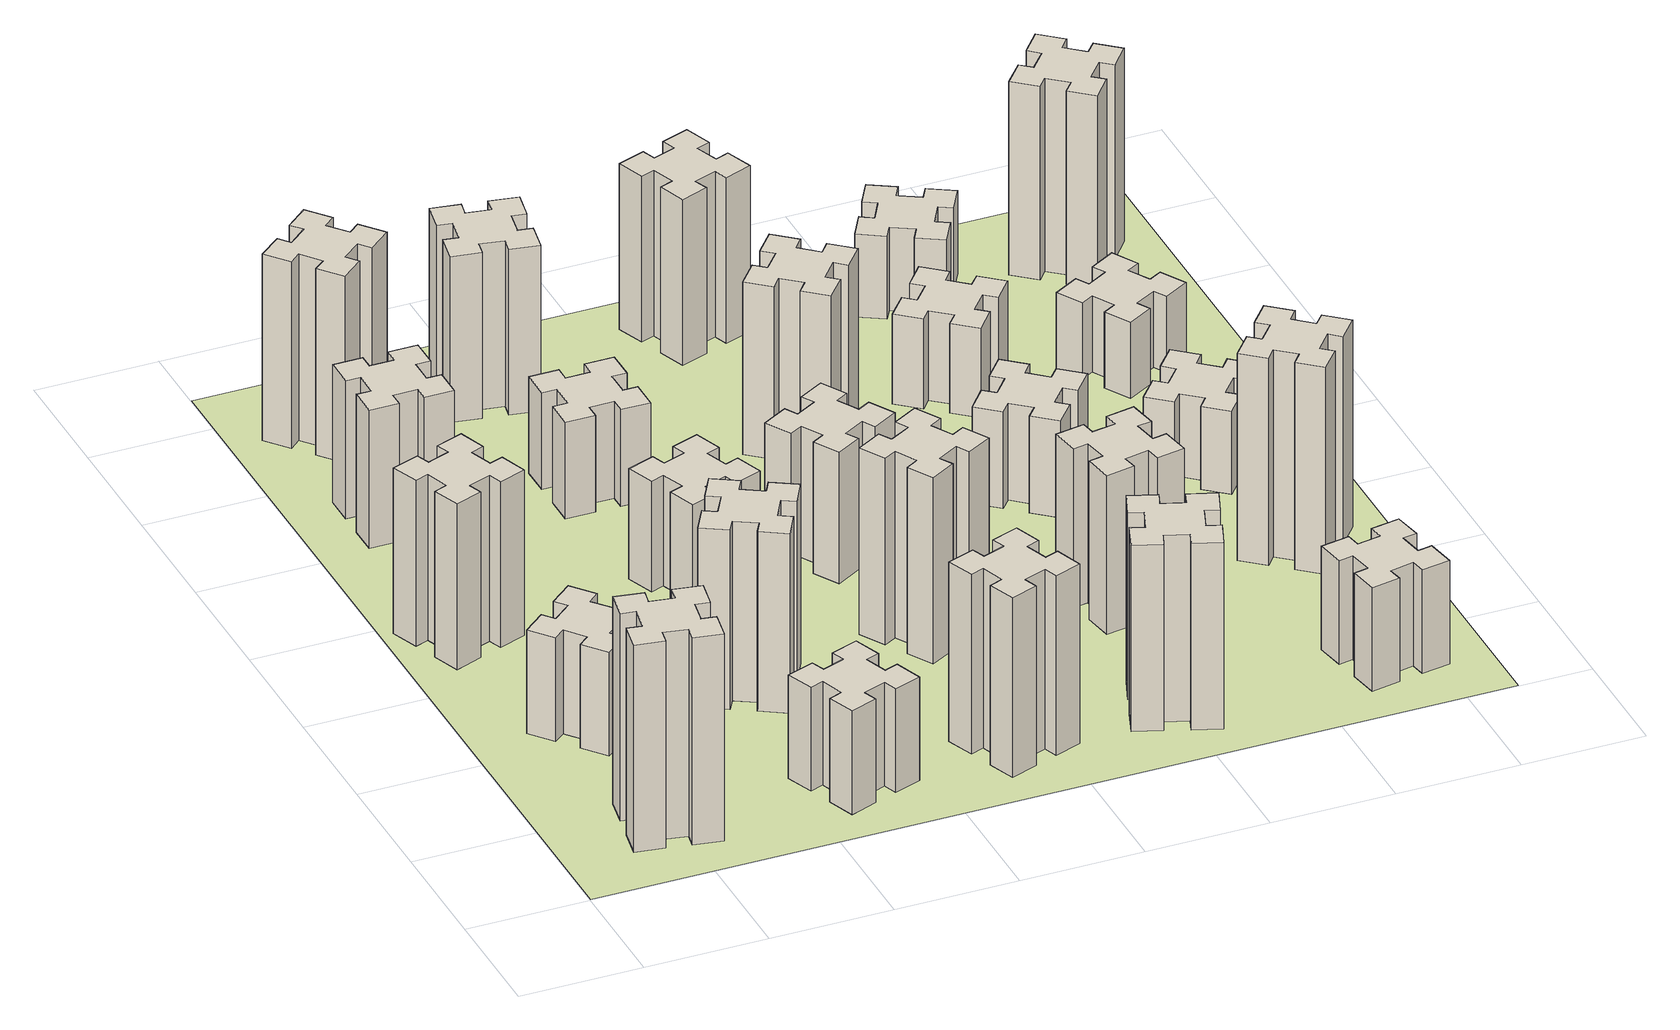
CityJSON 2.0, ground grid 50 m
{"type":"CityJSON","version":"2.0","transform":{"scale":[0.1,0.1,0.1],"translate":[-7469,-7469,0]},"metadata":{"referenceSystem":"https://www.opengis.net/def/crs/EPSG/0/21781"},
"CityObjects":{
"building1":{"type":"Building","attributes":{"class":"1000","function":"1000","usage":"1000","yearOfConstruction":2016,"roofType":"1000","measuredHeight":90,"storeysAboveGround":30,"storeysBelowGround":0},"geometry":[{"type":"Solid","lod":"1","boundaries":[[[[0,1,2,3,4,5,6,7,8,9,10,11,12,13,14,15,16,17,18,19]],[[17,16,20,21]],[[16,15,22,20]],[[15,14,23,22]],[[14,13,24,23]],[[13,12,25,24]],[[12,11,26,25]],[[11,10,27,26]],[[10,9,28,27]],[[9,8,29,28]],[[8,7,30,29]],[[7,6,31,30]],[[6,5,32,31]],[[5,4,33,32]],[[4,3,34,33]],[[3,2,35,34]],[[2,1,36,35]],[[1,0,37,36]],[[0,19,38,37]],[[19,18,39,38]],[[18,17,21,39]],[[24,25,26,27,28,29,30,31,32,33,34,35,36,37,38,39,21,20,22,23]]]]}]},
"building2":{"type":"Building","attributes":{"class":"1000","function":"1000","usage":"1000","yearOfConstruction":2016,"roofType":"1000","measuredHeight":45,"storeysAboveGround":30,"storeysBelowGround":0},"geometry":[{"type":"Solid","lod":"1","boundaries":[[[[40,41,42,43,44,45,46,47,48,49,50,51,52,53,54,55,56,57,58,59]],[[57,56,60,61]],[[56,55,62,60]],[[55,54,63,62]],[[54,53,64,63]],[[53,52,65,64]],[[52,51,66,65]],[[51,50,67,66]],[[50,49,68,67]],[[49,48,69,68]],[[48,47,70,69]],[[47,46,71,70]],[[46,45,72,71]],[[45,44,73,72]],[[44,43,74,73]],[[43,42,75,74]],[[42,41,76,75]],[[41,40,77,76]],[[40,59,78,77]],[[59,58,79,78]],[[58,57,61,79]],[[64,65,66,67,68,69,70,71,72,73,74,75,76,77,78,79,61,60,62,63]]]]}]},
"building3":{"type":"Building","attributes":{"class":"1000","function":"1000","usage":"1000","yearOfConstruction":2016,"roofType":"1000","measuredHeight":72,"storeysAboveGround":30,"storeysBelowGround":0},"geometry":[{"type":"Solid","lod":"1","boundaries":[[[[80,81,82,83,84,85,86,87,88,89,90,91,92,93,94,95,96,97,98,99]],[[97,96,100,101]],[[96,95,102,100]],[[95,94,103,102]],[[94,93,104,103]],[[93,92,105,104]],[[92,91,106,105]],[[91,90,107,106]],[[90,89,108,107]],[[89,88,109,108]],[[88,87,110,109]],[[87,86,111,110]],[[86,85,112,111]],[[85,84,113,112]],[[84,83,114,113]],[[83,82,115,114]],[[82,81,116,115]],[[81,80,117,116]],[[80,99,118,117]],[[99,98,119,118]],[[98,97,101,119]],[[104,105,106,107,108,109,110,111,112,113,114,115,116,117,118,119,101,100,102,103]]]]}]},
"building4":{"type":"Building","attributes":{"class":"1000","function":"1000","usage":"1000","yearOfConstruction":2016,"roofType":"1000","measuredHeight":60,"storeysAboveGround":30,"storeysBelowGround":0},"geometry":[{"type":"Solid","lod":"1","boundaries":[[[[120,121,122,123,124,125,126,127,128,129,130,131,132,133,134,135,136,137,138,139]],[[137,136,140,141]],[[136,135,142,140]],[[135,134,143,142]],[[134,133,144,143]],[[133,132,145,144]],[[132,131,146,145]],[[131,130,147,146]],[[130,129,148,147]],[[129,128,149,148]],[[128,127,150,149]],[[127,126,151,150]],[[126,125,152,151]],[[125,124,153,152]],[[124,123,154,153]],[[123,122,155,154]],[[122,121,156,155]],[[121,120,157,156]],[[120,139,158,157]],[[139,138,159,158]],[[138,137,141,159]],[[144,145,146,147,148,149,150,151,152,153,154,155,156,157,158,159,141,140,142,143]]]]}]},
"building5":{"type":"Building","attributes":{"class":"1000","function":"1000","usage":"1000","yearOfConstruction":2016,"roofType":"1000","measuredHeight":45,"storeysAboveGround":30,"storeysBelowGround":0},"geometry":[{"type":"Solid","lod":"1","boundaries":[[[[160,161,162,163,164,165,166,167,168,169,170,171,172,173,174,175,176,177,178,179]],[[177,176,180,181]],[[176,175,182,180]],[[175,174,183,182]],[[174,173,184,183]],[[173,172,185,184]],[[172,171,186,185]],[[171,170,187,186]],[[170,169,188,187]],[[169,168,189,188]],[[168,167,190,189]],[[167,166,191,190]],[[166,165,192,191]],[[165,164,193,192]],[[164,163,194,193]],[[163,162,195,194]],[[162,161,196,195]],[[161,160,197,196]],[[160,179,198,197]],[[179,178,199,198]],[[178,177,181,199]],[[184,185,186,187,188,189,190,191,192,193,194,195,196,197,198,199,181,180,182,183]]]]}]},
"building6":{"type":"Building","attributes":{"class":"1000","function":"1000","usage":"1000","yearOfConstruction":2016,"roofType":"1000","measuredHeight":81,"storeysAboveGround":30,"storeysBelowGround":0},"geometry":[{"type":"Solid","lod":"1","boundaries":[[[[200,201,202,203,204,205,206,207,208,209,210,211,212,213,214,215,216,217,218,219]],[[217,216,220,221]],[[216,215,222,220]],[[215,214,223,222]],[[214,213,224,223]],[[213,212,225,224]],[[212,211,226,225]],[[211,210,227,226]],[[210,209,228,227]],[[209,208,229,228]],[[208,207,230,229]],[[207,206,231,230]],[[206,205,232,231]],[[205,204,233,232]],[[204,203,234,233]],[[203,202,235,234]],[[202,201,236,235]],[[201,200,237,236]],[[200,219,238,237]],[[219,218,239,238]],[[218,217,221,239]],[[224,225,226,227,228,229,230,231,232,233,234,235,236,237,238,239,221,220,222,223]]]]}]},
"building7":{"type":"Building","attributes":{"class":"1000","function":"1000","usage":"1000","yearOfConstruction":2016,"roofType":"1000","measuredHeight":78,"storeysAboveGround":30,"storeysBelowGround":0},"geometry":[{"type":"Solid","lod":"1","boundaries":[[[[240,241,242,243,244,245,246,247,248,249,250,251,252,253,254,255,256,257,258,259]],[[257,256,260,261]],[[256,255,262,260]],[[255,254,263,262]],[[254,253,264,263]],[[253,252,265,264]],[[252,251,266,265]],[[251,250,267,266]],[[250,249,268,267]],[[249,248,269,268]],[[248,247,270,269]],[[247,246,271,270]],[[246,245,272,271]],[[245,244,273,272]],[[244,243,274,273]],[[243,242,275,274]],[[242,241,276,275]],[[241,240,277,276]],[[240,259,278,277]],[[259,258,279,278]],[[258,257,261,279]],[[264,265,266,267,268,269,270,271,272,273,274,275,276,277,278,279,261,260,262,263]]]]}]},
"building8":{"type":"Building","attributes":{"class":"1000","function":"1000","usage":"1000","yearOfConstruction":2016,"roofType":"1000","measuredHeight":48,"storeysAboveGround":30,"storeysBelowGround":0},"geometry":[{"type":"Solid","lod":"1","boundaries":[[[[280,281,282,283,284,285,286,287,288,289,290,291,292,293,294,295,296,297,298,299]],[[297,296,300,301]],[[296,295,302,300]],[[295,294,303,302]],[[294,293,304,303]],[[293,292,305,304]],[[292,291,306,305]],[[291,290,307,306]],[[290,289,308,307]],[[289,288,309,308]],[[288,287,310,309]],[[287,286,311,310]],[[286,285,312,311]],[[285,284,313,312]],[[284,283,314,313]],[[283,282,315,314]],[[282,281,316,315]],[[281,280,317,316]],[[280,299,318,317]],[[299,298,319,318]],[[298,297,301,319]],[[304,305,306,307,308,309,310,311,312,313,314,315,316,317,318,319,301,300,302,303]]]]}]},
"building9":{"type":"Building","attributes":{"class":"1000","function":"1000","usage":"1000","yearOfConstruction":2016,"roofType":"1000","measuredHeight":42,"storeysAboveGround":30,"storeysBelowGround":0},"geometry":[{"type":"Solid","lod":"1","boundaries":[[[[320,321,322,323,324,325,326,327,328,329,330,331,332,333,334,335,336,337,338,339]],[[337,336,340,341]],[[336,335,342,340]],[[335,334,343,342]],[[334,333,344,343]],[[333,332,345,344]],[[332,331,346,345]],[[331,330,347,346]],[[330,329,348,347]],[[329,328,349,348]],[[328,327,350,349]],[[327,326,351,350]],[[326,325,352,351]],[[325,324,353,352]],[[324,323,354,353]],[[323,322,355,354]],[[322,321,356,355]],[[321,320,357,356]],[[320,339,358,357]],[[339,338,359,358]],[[338,337,341,359]],[[344,345,346,347,348,349,350,351,352,353,354,355,356,357,358,359,341,340,342,343]]]]}]},
"building10":{"type":"Building","attributes":{"class":"1000","function":"1000","usage":"1000","yearOfConstruction":2016,"roofType":"1000","measuredHeight":78,"storeysAboveGround":30,"storeysBelowGround":0},"geometry":[{"type":"Solid","lod":"1","boundaries":[[[[360,361,362,363,364,365,366,367,368,369,370,371,372,373,374,375,376,377,378,379]],[[377,376,380,381]],[[376,375,382,380]],[[375,374,383,382]],[[374,373,384,383]],[[373,372,385,384]],[[372,371,386,385]],[[371,370,387,386]],[[370,369,388,387]],[[369,368,389,388]],[[368,367,390,389]],[[367,366,391,390]],[[366,365,392,391]],[[365,364,393,392]],[[364,363,394,393]],[[363,362,395,394]],[[362,361,396,395]],[[361,360,397,396]],[[360,379,398,397]],[[379,378,399,398]],[[378,377,381,399]],[[384,385,386,387,388,389,390,391,392,393,394,395,396,397,398,399,381,380,382,383]]]]}]},
"building11":{"type":"Building","attributes":{"class":"1000","function":"1000","usage":"1000","yearOfConstruction":2016,"roofType":"1000","measuredHeight":72,"storeysAboveGround":30,"storeysBelowGround":0},"geometry":[{"type":"Solid","lod":"1","boundaries":[[[[400,401,402,403,404,405,406,407,408,409,410,411,412,413,414,415,416,417,418,419]],[[417,416,420,421]],[[416,415,422,420]],[[415,414,423,422]],[[414,413,424,423]],[[413,412,425,424]],[[412,411,426,425]],[[411,410,427,426]],[[410,409,428,427]],[[409,408,429,428]],[[408,407,430,429]],[[407,406,431,430]],[[406,405,432,431]],[[405,404,433,432]],[[404,403,434,433]],[[403,402,435,434]],[[402,401,436,435]],[[401,400,437,436]],[[400,419,438,437]],[[419,418,439,438]],[[418,417,421,439]],[[424,425,426,427,428,429,430,431,432,433,434,435,436,437,438,439,421,420,422,423]]]]}]},
"building12":{"type":"Building","attributes":{"class":"1000","function":"1000","usage":"1000","yearOfConstruction":2016,"roofType":"1000","measuredHeight":81,"storeysAboveGround":30,"storeysBelowGround":0},"geometry":[{"type":"Solid","lod":"1","boundaries":[[[[440,441,442,443,444,445,446,447,448,449,450,451,452,453,454,455,456,457,458,459]],[[457,456,460,461]],[[456,455,462,460]],[[455,454,463,462]],[[454,453,464,463]],[[453,452,465,464]],[[452,451,466,465]],[[451,450,467,466]],[[450,449,468,467]],[[449,448,469,468]],[[448,447,470,469]],[[447,446,471,470]],[[446,445,472,471]],[[445,444,473,472]],[[444,443,474,473]],[[443,442,475,474]],[[442,441,476,475]],[[441,440,477,476]],[[440,459,478,477]],[[459,458,479,478]],[[458,457,461,479]],[[464,465,466,467,468,469,470,471,472,473,474,475,476,477,478,479,461,460,462,463]]]]}]},
"building13":{"type":"Building","attributes":{"class":"1000","function":"1000","usage":"1000","yearOfConstruction":2016,"roofType":"1000","measuredHeight":57,"storeysAboveGround":30,"storeysBelowGround":0},"geometry":[{"type":"Solid","lod":"1","boundaries":[[[[480,481,482,483,484,485,486,487,488,489,490,491,492,493,494,495,496,497,498,499]],[[497,496,500,501]],[[496,495,502,500]],[[495,494,503,502]],[[494,493,504,503]],[[493,492,505,504]],[[492,491,506,505]],[[491,490,507,506]],[[490,489,508,507]],[[489,488,509,508]],[[488,487,510,509]],[[487,486,511,510]],[[486,485,512,511]],[[485,484,513,512]],[[484,483,514,513]],[[483,482,515,514]],[[482,481,516,515]],[[481,480,517,516]],[[480,499,518,517]],[[499,498,519,518]],[[498,497,501,519]],[[504,505,506,507,508,509,510,511,512,513,514,515,516,517,518,519,501,500,502,503]]]]}]},
"building14":{"type":"Building","attributes":{"class":"1000","function":"1000","usage":"1000","yearOfConstruction":2016,"roofType":"1000","measuredHeight":81,"storeysAboveGround":30,"storeysBelowGround":0},"geometry":[{"type":"Solid","lod":"1","boundaries":[[[[520,521,522,523,524,525,526,527,528,529,530,531,532,533,534,535,536,537,538,539]],[[537,536,540,541]],[[536,535,542,540]],[[535,534,543,542]],[[534,533,544,543]],[[533,532,545,544]],[[532,531,546,545]],[[531,530,547,546]],[[530,529,548,547]],[[529,528,549,548]],[[528,527,550,549]],[[527,526,551,550]],[[526,525,552,551]],[[525,524,553,552]],[[524,523,554,553]],[[523,522,555,554]],[[522,521,556,555]],[[521,520,557,556]],[[520,539,558,557]],[[539,538,559,558]],[[538,537,541,559]],[[544,545,546,547,548,549,550,551,552,553,554,555,556,557,558,559,541,540,542,543]]]]}]},
"building15":{"type":"Building","attributes":{"class":"1000","function":"1000","usage":"1000","yearOfConstruction":2016,"roofType":"1000","measuredHeight":75,"storeysAboveGround":30,"storeysBelowGround":0},"geometry":[{"type":"Solid","lod":"1","boundaries":[[[[560,561,562,563,564,565,566,567,568,569,570,571,572,573,574,575,576,577,578,579]],[[577,576,580,581]],[[576,575,582,580]],[[575,574,583,582]],[[574,573,584,583]],[[573,572,585,584]],[[572,571,586,585]],[[571,570,587,586]],[[570,569,588,587]],[[569,568,589,588]],[[568,567,590,589]],[[567,566,591,590]],[[566,565,592,591]],[[565,564,593,592]],[[564,563,594,593]],[[563,562,595,594]],[[562,561,596,595]],[[561,560,597,596]],[[560,579,598,597]],[[579,578,599,598]],[[578,577,581,599]],[[584,585,586,587,588,589,590,591,592,593,594,595,596,597,598,599,581,580,582,583]]]]}]},
"building16":{"type":"Building","attributes":{"class":"1000","function":"1000","usage":"1000","yearOfConstruction":2016,"roofType":"1000","measuredHeight":72,"storeysAboveGround":30,"storeysBelowGround":0},"geometry":[{"type":"Solid","lod":"1","boundaries":[[[[600,601,602,603,604,605,606,607,608,609,610,611,612,613,614,615,616,617,618,619]],[[617,616,620,621]],[[616,615,622,620]],[[615,614,623,622]],[[614,613,624,623]],[[613,612,625,624]],[[612,611,626,625]],[[611,610,627,626]],[[610,609,628,627]],[[609,608,629,628]],[[608,607,630,629]],[[607,606,631,630]],[[606,605,632,631]],[[605,604,633,632]],[[604,603,634,633]],[[603,602,635,634]],[[602,601,636,635]],[[601,600,637,636]],[[600,619,638,637]],[[619,618,639,638]],[[618,617,621,639]],[[624,625,626,627,628,629,630,631,632,633,634,635,636,637,638,639,621,620,622,623]]]]}]},
"building17":{"type":"Building","attributes":{"class":"1000","function":"1000","usage":"1000","yearOfConstruction":2016,"roofType":"1000","measuredHeight":69,"storeysAboveGround":30,"storeysBelowGround":0},"geometry":[{"type":"Solid","lod":"1","boundaries":[[[[640,641,642,643,644,645,646,647,648,649,650,651,652,653,654,655,656,657,658,659]],[[657,656,660,661]],[[656,655,662,660]],[[655,654,663,662]],[[654,653,664,663]],[[653,652,665,664]],[[652,651,666,665]],[[651,650,667,666]],[[650,649,668,667]],[[649,648,669,668]],[[648,647,670,669]],[[647,646,671,670]],[[646,645,672,671]],[[645,644,673,672]],[[644,643,674,673]],[[643,642,675,674]],[[642,641,676,675]],[[641,640,677,676]],[[640,659,678,677]],[[659,658,679,678]],[[658,657,661,679]],[[664,665,666,667,668,669,670,671,672,673,674,675,676,677,678,679,661,660,662,663]]]]}]},
"building18":{"type":"Building","attributes":{"class":"1000","function":"1000","usage":"1000","yearOfConstruction":2016,"roofType":"1000","measuredHeight":42,"storeysAboveGround":30,"storeysBelowGround":0},"geometry":[{"type":"Solid","lod":"1","boundaries":[[[[680,681,682,683,684,685,686,687,688,689,690,691,692,693,694,695,696,697,698,699]],[[697,696,700,701]],[[696,695,702,700]],[[695,694,703,702]],[[694,693,704,703]],[[693,692,705,704]],[[692,691,706,705]],[[691,690,707,706]],[[690,689,708,707]],[[689,688,709,708]],[[688,687,710,709]],[[687,686,711,710]],[[686,685,712,711]],[[685,684,713,712]],[[684,683,714,713]],[[683,682,715,714]],[[682,681,716,715]],[[681,680,717,716]],[[680,699,718,717]],[[699,698,719,718]],[[698,697,701,719]],[[704,705,706,707,708,709,710,711,712,713,714,715,716,717,718,719,701,700,702,703]]]]}]},
"building19":{"type":"Building","attributes":{"class":"1000","function":"1000","usage":"1000","yearOfConstruction":2016,"roofType":"1000","measuredHeight":39,"storeysAboveGround":30,"storeysBelowGround":0},"geometry":[{"type":"Solid","lod":"1","boundaries":[[[[720,721,722,723,724,725,726,727,728,729,730,731,732,733,734,735,736,737,738,739]],[[737,736,740,741]],[[736,735,742,740]],[[735,734,743,742]],[[734,733,744,743]],[[733,732,745,744]],[[732,731,746,745]],[[731,730,747,746]],[[730,729,748,747]],[[729,728,749,748]],[[728,727,750,749]],[[727,726,751,750]],[[726,725,752,751]],[[725,724,753,752]],[[724,723,754,753]],[[723,722,755,754]],[[722,721,756,755]],[[721,720,757,756]],[[720,739,758,757]],[[739,738,759,758]],[[738,737,741,759]],[[744,745,746,747,748,749,750,751,752,753,754,755,756,757,758,759,741,740,742,743]]]]}]},
"building20":{"type":"Building","attributes":{"class":"1000","function":"1000","usage":"1000","yearOfConstruction":2016,"roofType":"1000","measuredHeight":45,"storeysAboveGround":30,"storeysBelowGround":0},"geometry":[{"type":"Solid","lod":"1","boundaries":[[[[760,761,762,763,764,765,766,767,768,769,770,771,772,773,774,775,776,777,778,779]],[[777,776,780,781]],[[776,775,782,780]],[[775,774,783,782]],[[774,773,784,783]],[[773,772,785,784]],[[772,771,786,785]],[[771,770,787,786]],[[770,769,788,787]],[[769,768,789,788]],[[768,767,790,789]],[[767,766,791,790]],[[766,765,792,791]],[[765,764,793,792]],[[764,763,794,793]],[[763,762,795,794]],[[762,761,796,795]],[[761,760,797,796]],[[760,779,798,797]],[[779,778,799,798]],[[778,777,781,799]],[[784,785,786,787,788,789,790,791,792,793,794,795,796,797,798,799,781,780,782,783]]]]}]},
"building21":{"type":"Building","attributes":{"class":"1000","function":"1000","usage":"1000","yearOfConstruction":2016,"roofType":"1000","measuredHeight":36,"storeysAboveGround":30,"storeysBelowGround":0},"geometry":[{"type":"Solid","lod":"1","boundaries":[[[[800,801,802,803,804,805,806,807,808,809,810,811,812,813,814,815,816,817,818,819]],[[817,816,820,821]],[[816,815,822,820]],[[815,814,823,822]],[[814,813,824,823]],[[813,812,825,824]],[[812,811,826,825]],[[811,810,827,826]],[[810,809,828,827]],[[809,808,829,828]],[[808,807,830,829]],[[807,806,831,830]],[[806,805,832,831]],[[805,804,833,832]],[[804,803,834,833]],[[803,802,835,834]],[[802,801,836,835]],[[801,800,837,836]],[[800,819,838,837]],[[819,818,839,838]],[[818,817,821,839]],[[824,825,826,827,828,829,830,831,832,833,834,835,836,837,838,839,821,820,822,823]]]]}]},
"building22":{"type":"Building","attributes":{"class":"1000","function":"1000","usage":"1000","yearOfConstruction":2016,"roofType":"1000","measuredHeight":90,"storeysAboveGround":30,"storeysBelowGround":0},"geometry":[{"type":"Solid","lod":"1","boundaries":[[[[840,841,842,843,844,845,846,847,848,849,850,851,852,853,854,855,856,857,858,859]],[[857,856,860,861]],[[856,855,862,860]],[[855,854,863,862]],[[854,853,864,863]],[[853,852,865,864]],[[852,851,866,865]],[[851,850,867,866]],[[850,849,868,867]],[[849,848,869,868]],[[848,847,870,869]],[[847,846,871,870]],[[846,845,872,871]],[[845,844,873,872]],[[844,843,874,873]],[[843,842,875,874]],[[842,841,876,875]],[[841,840,877,876]],[[840,859,878,877]],[[859,858,879,878]],[[858,857,861,879]],[[864,865,866,867,868,869,870,871,872,873,874,875,876,877,878,879,861,860,862,863]]]]}]},
"building23":{"type":"Building","attributes":{"class":"1000","function":"1000","usage":"1000","yearOfConstruction":2016,"roofType":"1000","measuredHeight":36,"storeysAboveGround":30,"storeysBelowGround":0},"geometry":[{"type":"Solid","lod":"1","boundaries":[[[[880,881,882,883,884,885,886,887,888,889,890,891,892,893,894,895,896,897,898,899]],[[897,896,900,901]],[[896,895,902,900]],[[895,894,903,902]],[[894,893,904,903]],[[893,892,905,904]],[[892,891,906,905]],[[891,890,907,906]],[[890,889,908,907]],[[889,888,909,908]],[[888,887,910,909]],[[887,886,911,910]],[[886,885,912,911]],[[885,884,913,912]],[[884,883,914,913]],[[883,882,915,914]],[[882,881,916,915]],[[881,880,917,916]],[[880,899,918,917]],[[899,898,919,918]],[[898,897,901,919]],[[904,905,906,907,908,909,910,911,912,913,914,915,916,917,918,919,901,900,902,903]]]]}]},
"building24":{"type":"Building","attributes":{"class":"1000","function":"1000","usage":"1000","yearOfConstruction":2016,"roofType":"1000","measuredHeight":33,"storeysAboveGround":30,"storeysBelowGround":0},"geometry":[{"type":"Solid","lod":"1","boundaries":[[[[920,921,922,923,924,925,926,927,928,929,930,931,932,933,934,935,936,937,938,939]],[[937,936,940,941]],[[936,935,942,940]],[[935,934,943,942]],[[934,933,944,943]],[[933,932,945,944]],[[932,931,946,945]],[[931,930,947,946]],[[930,929,948,947]],[[929,928,949,948]],[[928,927,950,949]],[[927,926,951,950]],[[926,925,952,951]],[[925,924,953,952]],[[924,923,954,953]],[[923,922,955,954]],[[922,921,956,955]],[[921,920,957,956]],[[920,939,958,957]],[[939,938,959,958]],[[938,937,941,959]],[[944,945,946,947,948,949,950,951,952,953,954,955,956,957,958,959,941,940,942,943]]]]}]},
"building25":{"type":"Building","attributes":{"class":"1000","function":"1000","usage":"1000","yearOfConstruction":2016,"roofType":"1000","measuredHeight":84,"storeysAboveGround":30,"storeysBelowGround":0},"geometry":[{"type":"Solid","lod":"1","boundaries":[[[[960,961,962,963,964,965,966,967,968,969,970,971,972,973,974,975,976,977,978,979]],[[977,976,980,981]],[[976,975,982,980]],[[975,974,983,982]],[[974,973,984,983]],[[973,972,985,984]],[[972,971,986,985]],[[971,970,987,986]],[[970,969,988,987]],[[969,968,989,988]],[[968,967,990,989]],[[967,966,991,990]],[[966,965,992,991]],[[965,964,993,992]],[[964,963,994,993]],[[963,962,995,994]],[[962,961,996,995]],[[961,960,997,996]],[[960,979,998,997]],[[979,978,999,998]],[[978,977,981,999]],[[984,985,986,987,988,989,990,991,992,993,994,995,996,997,998,999,981,980,982,983]]]]}]},
"landuse1":{"type":"LandUse","attributes":{"name":"plot1","function":"1010"},"geometry":[{"type":"MultiSurface","lod":"1","boundaries":[[[1000,1001,1002,1003]]]}]}
},
"vertices":[
[544,475,0],[445,492,0],[456,551,0],[337,572,0],[317,454,0],[376,444,0],[358,345,0],[299,356,0],[278,237,0],[397,217,0],[407,276,0],[505,258,0],[495,199,0],[613,178,0],[634,297,0],[575,307,0],[592,405,0],[651,395,0],[672,513,0],[554,534,0],[592,405,900],[651,395,900],[575,307,900],[634,297,900],[613,178,900],[495,199,900],[505,258,900],[407,276,900],[397,217,900],[278,237,900],[299,356,900],[358,345,900],[376,444,900],[317,454,900],[337,572,900],[456,551,900],[445,492,900],[544,475,900],[554,534,900],[672,513,900],
[508,999,0],[584,1063,0],[623,1017,0],[715,1094,0],[638,1186,0],[592,1148,0],[527,1224,0],[573,1263,0],[496,1355,0],[404,1278,0],[443,1232,0],[366,1167,0],[328,1213,0],[236,1136,0],[313,1044,0],[359,1083,0],[423,1006,0],[377,968,0],[454,876,0],[546,953,0],[423,1006,450],[377,968,450],[359,1083,450],[313,1044,450],[236,1136,450],[328,1213,450],[366,1167,450],[443,1232,450],[404,1278,450],[496,1355,450],[573,1263,450],[527,1224,450],[592,1148,450],[638,1186,450],[715,1094,450],[623,1017,450],[584,1063,450],[508,999,450],[546,953,450],[454,876,450],
[155,1865,0],[189,1771,0],[133,1750,0],[174,1637,0],[287,1679,0],[266,1735,0],[360,1769,0],[380,1713,0],[493,1754,0],[452,1867,0],[396,1846,0],[362,1940,0],[418,1960,0],[377,2073,0],[264,2032,0],[285,1976,0],[191,1942,0],[170,1998,0],[57,1957,0],[99,1844,0],[191,1942,720],[170,1998,720],[285,1976,720],[264,2032,720],[377,2073,720],[418,1960,720],[362,1940,720],[396,1846,720],[452,1867,720],[493,1754,720],[380,1713,720],[360,1769,720],[266,1735,720],[287,1679,720],[174,1637,720],[133,1750,720],[189,1771,720],[155,1865,720],[99,1844,720],[57,1957,720],
[485,2645,0],[485,2745,0],[545,2745,0],[545,2865,0],[425,2865,0],[425,2805,0],[325,2805,0],[325,2865,0],[205,2865,0],[205,2745,0],[265,2745,0],[265,2645,0],[205,2645,0],[205,2525,0],[325,2525,0],[325,2585,0],[425,2585,0],[425,2525,0],[545,2525,0],[545,2645,0],[425,2585,600],[425,2525,600],[325,2585,600],[325,2525,600],[205,2525,600],[205,2645,600],[265,2645,600],[265,2745,600],[205,2745,600],[205,2865,600],[325,2865,600],[325,2805,600],[425,2805,600],[425,2865,600],[545,2865,600],[545,2745,600],[485,2745,600],[485,2645,600],[545,2645,600],[545,2525,600],
[1206,255,0],[1300,289,0],[1320,233,0],[1433,274,0],[1392,387,0],[1336,366,0],[1302,460,0],[1358,480,0],[1317,593,0],[1204,552,0],[1225,496,0],[1131,462,0],[1110,518,0],[997,477,0],[1039,364,0],[1095,385,0],[1129,291,0],[1073,270,0],[1114,157,0],[1227,199,0],[1129,291,450],[1073,270,450],[1095,385,450],[1039,364,450],[997,477,450],[1110,518,450],[1131,462,450],[1225,496,450],[1204,552,450],[1317,593,450],[1358,480,450],[1302,460,450],[1336,366,450],[1392,387,450],[1433,274,450],[1320,233,450],[1300,289,450],[1206,255,450],[1227,199,450],[1114,157,450],
[259,3303,0],[323,3226,0],[277,3188,0],[354,3096,0],[446,3173,0],[408,3219,0],[484,3283,0],[523,3237,0],[615,3314,0],[538,3406,0],[492,3368,0],[427,3444,0],[473,3483,0],[396,3575,0],[304,3498,0],[343,3452,0],[266,3387,0],[228,3433,0],[136,3356,0],[213,3264,0],[266,3387,810],[228,3433,810],[343,3452,810],[304,3498,810],[396,3575,810],[473,3483,810],[427,3444,810],[492,3368,810],[538,3406,810],[615,3314,810],[523,3237,810],[484,3283,810],[408,3219,810],[446,3173,810],[354,3096,810],[277,3188,810],[323,3226,810],[259,3303,810],[213,3264,810],[136,3356,810],
[1186,1017,0],[1236,1104,0],[1288,1074,0],[1348,1178,0],[1244,1238,0],[1214,1186,0],[1127,1236,0],[1157,1288,0],[1053,1348,0],[993,1244,0],[1045,1214,0],[995,1127,0],[943,1157,0],[883,1053,0],[987,993,0],[1017,1045,0],[1104,995,0],[1074,943,0],[1178,883,0],[1238,987,0],[1104,995,780],[1074,943,780],[1017,1045,780],[987,993,780],[883,1053,780],[943,1157,780],[995,1127,780],[1045,1214,780],[993,1244,780],[1053,1348,780],[1157,1288,780],[1127,1236,780],[1214,1186,780],[1244,1238,780],[1348,1178,780],[1288,1074,780],[1236,1104,780],[1186,1017,780],[1238,987,780],[1178,883,780],
[1336,1846,0],[1302,1940,0],[1358,1960,0],[1317,2073,0],[1204,2032,0],[1225,1976,0],[1131,1942,0],[1110,1998,0],[997,1957,0],[1039,1844,0],[1095,1865,0],[1129,1771,0],[1073,1750,0],[1114,1637,0],[1227,1679,0],[1206,1735,0],[1300,1769,0],[1320,1713,0],[1433,1754,0],[1392,1867,0],[1300,1769,480],[1320,1713,480],[1206,1735,480],[1227,1679,480],[1114,1637,480],[1073,1750,480],[1129,1771,480],[1095,1865,480],[1039,1844,480],[997,1957,480],[1110,1998,480],[1131,1942,480],[1225,1976,480],[1204,2032,480],[1317,2073,480],[1358,1960,480],[1302,1940,480],[1336,1846,480],[1392,1867,480],[1433,1754,480],
[1225,2545,0],[1225,2645,0],[1285,2645,0],[1285,2765,0],[1165,2765,0],[1165,2705,0],[1065,2705,0],[1065,2765,0],[945,2765,0],[945,2645,0],[1005,2645,0],[1005,2545,0],[945,2545,0],[945,2425,0],[1065,2425,0],[1065,2485,0],[1165,2485,0],[1165,2425,0],[1285,2425,0],[1285,2545,0],[1165,2485,420],[1165,2425,420],[1065,2485,420],[1065,2425,420],[945,2425,420],[945,2545,420],[1005,2545,420],[1005,2645,420],[945,2645,420],[945,2765,420],[1065,2765,420],[1065,2705,420],[1165,2705,420],[1165,2765,420],[1285,2765,420],[1285,2645,420],[1225,2645,420],[1225,2545,420],[1285,2545,420],[1285,2425,420],
[1865,496,0],[1771,462,0],[1750,518,0],[1637,477,0],[1679,364,0],[1735,385,0],[1769,291,0],[1713,270,0],[1754,157,0],[1867,199,0],[1846,255,0],[1940,289,0],[1960,233,0],[2073,274,0],[2032,387,0],[1976,366,0],[1942,460,0],[1998,480,0],[1957,593,0],[1844,552,0],[1942,460,780],[1998,480,780],[1976,366,780],[2032,387,780],[2073,274,780],[1960,233,780],[1940,289,780],[1846,255,780],[1867,199,780],[1754,157,780],[1713,270,780],[1769,291,780],[1735,385,780],[1679,364,780],[1637,477,780],[1750,518,780],[1771,462,780],[1865,496,780],[1844,552,780],[1957,593,780],
[1084,3435,0],[985,3452,0],[996,3511,0],[877,3532,0],[857,3414,0],[916,3404,0],[898,3305,0],[839,3316,0],[818,3197,0],[937,3177,0],[947,3236,0],[1045,3218,0],[1035,3159,0],[1153,3138,0],[1174,3257,0],[1115,3267,0],[1132,3365,0],[1191,3355,0],[1212,3473,0],[1094,3494,0],[1132,3365,720],[1191,3355,720],[1115,3267,720],[1174,3257,720],[1153,3138,720],[1035,3159,720],[1045,3218,720],[947,3236,720],[937,3177,720],[818,3197,720],[839,3316,720],[898,3305,720],[916,3404,720],[857,3414,720],[877,3532,720],[996,3511,720],[985,3452,720],[1084,3435,720],[1094,3494,720],[1212,3473,720],
[1867,1095,0],[1954,1145,0],[1984,1093,0],[2088,1153,0],[2028,1257,0],[1976,1227,0],[1926,1314,0],[1978,1344,0],[1918,1448,0],[1814,1388,0],[1844,1336,0],[1757,1286,0],[1727,1338,0],[1623,1278,0],[1683,1174,0],[1735,1204,0],[1785,1117,0],[1733,1087,0],[1793,983,0],[1897,1043,0],[1785,1117,810],[1733,1087,810],[1735,1204,810],[1683,1174,810],[1623,1278,810],[1727,1338,810],[1757,1286,810],[1844,1336,810],[1814,1388,810],[1918,1448,810],[1978,1344,810],[1926,1314,810],[1976,1227,810],[2028,1257,810],[2088,1153,810],[1984,1093,810],[1954,1145,810],[1867,1095,810],[1897,1043,810],[1793,983,810],
[1767,1735,0],[1854,1785,0],[1884,1733,0],[1988,1793,0],[1928,1897,0],[1876,1867,0],[1826,1954,0],[1878,1984,0],[1818,2088,0],[1714,2028,0],[1744,1976,0],[1657,1926,0],[1627,1978,0],[1523,1918,0],[1583,1814,0],[1635,1844,0],[1685,1757,0],[1633,1727,0],[1693,1623,0],[1797,1683,0],[1685,1757,570],[1633,1727,570],[1635,1844,570],[1583,1814,570],[1523,1918,570],[1627,1978,570],[1657,1926,570],[1744,1976,570],[1714,2028,570],[1818,2088,570],[1878,1984,570],[1826,1954,570],[1876,1867,570],[1928,1897,570],[1988,1793,570],[1884,1733,570],[1854,1785,570],[1767,1735,570],[1797,1683,570],[1693,1623,570],
[2582,291,0],[2616,385,0],[2672,364,0],[2713,477,0],[2600,518,0],[2580,462,0],[2486,496,0],[2507,552,0],[2394,593,0],[2353,480,0],[2409,460,0],[2375,366,0],[2319,387,0],[2277,274,0],[2390,233,0],[2411,289,0],[2505,255,0],[2484,199,0],[2597,157,0],[2638,270,0],[2505,255,810],[2484,199,810],[2411,289,810],[2390,233,810],[2277,274,810],[2319,387,810],[2375,366,810],[2409,460,810],[2353,480,810],[2394,593,810],[2507,552,810],[2486,496,810],[2580,462,810],[2600,518,810],[2713,477,810],[2672,364,810],[2616,385,810],[2582,291,810],[2638,270,810],[2597,157,810],
[1846,2543,0],[1923,2479,0],[1884,2433,0],[1976,2356,0],[2053,2448,0],[2007,2486,0],[2072,2563,0],[2118,2524,0],[2195,2616,0],[2103,2693,0],[2064,2647,0],[1988,2712,0],[2026,2758,0],[1934,2835,0],[1857,2743,0],[1903,2704,0],[1839,2628,0],[1793,2666,0],[1716,2574,0],[1808,2497,0],[1839,2628,750],[1793,2666,750],[1903,2704,750],[1857,2743,750],[1934,2835,750],[2026,2758,750],[1988,2712,750],[2064,2647,750],[2103,2693,750],[2195,2616,750],[2118,2524,750],[2072,2563,750],[2007,2486,750],[2053,2448,750],[1976,2356,750],[1884,2433,750],[1923,2479,750],[1846,2543,750],[1808,2497,750],[1716,2574,750],
[1865,3556,0],[1771,3522,0],[1750,3578,0],[1637,3537,0],[1679,3424,0],[1735,3445,0],[1769,3351,0],[1713,3330,0],[1754,3217,0],[1867,3259,0],[1846,3315,0],[1940,3349,0],[1960,3293,0],[2073,3334,0],[2032,3447,0],[1976,3426,0],[1942,3520,0],[1998,3540,0],[1957,3653,0],[1844,3612,0],[1942,3520,720],[1998,3540,720],[1976,3426,720],[2032,3447,720],[2073,3334,720],[1960,3293,720],[1940,3349,720],[1846,3315,720],[1867,3259,720],[1754,3217,720],[1713,3330,720],[1769,3351,720],[1735,3445,720],[1679,3424,720],[1637,3537,720],[1750,3578,720],[1771,3522,720],[1865,3556,720],[1844,3612,720],[1957,3653,720],
[2712,1085,0],[2695,1184,0],[2754,1194,0],[2733,1312,0],[2615,1291,0],[2625,1232,0],[2527,1215,0],[2517,1274,0],[2398,1253,0],[2419,1135,0],[2478,1145,0],[2496,1047,0],[2437,1037,0],[2457,918,0],[2576,939,0],[2565,998,0],[2664,1016,0],[2674,957,0],[2792,977,0],[2771,1096,0],[2664,1016,690],[2674,957,690],[2565,998,690],[2576,939,690],[2457,918,690],[2437,1037,690],[2496,1047,690],[2478,1145,690],[2419,1135,690],[2398,1253,690],[2517,1274,690],[2527,1215,690],[2625,1232,690],[2615,1291,690],[2733,1312,690],[2754,1194,690],[2695,1184,690],[2712,1085,690],[2771,1096,690],[2792,977,690],
[2486,1903,0],[2563,1839,0],[2524,1793,0],[2616,1716,0],[2693,1808,0],[2647,1846,0],[2712,1923,0],[2758,1884,0],[2835,1976,0],[2743,2053,0],[2704,2007,0],[2628,2072,0],[2666,2118,0],[2574,2195,0],[2497,2103,0],[2543,2064,0],[2479,1988,0],[2433,2026,0],[2356,1934,0],[2448,1857,0],[2479,1988,420],[2433,2026,420],[2543,2064,420],[2497,2103,420],[2574,2195,420],[2666,2118,420],[2628,2072,420],[2704,2007,420],[2743,2053,420],[2835,1976,420],[2758,1884,420],[2712,1923,420],[2647,1846,420],[2693,1808,420],[2616,1716,420],[2524,1793,420],[2563,1839,420],[2486,1903,420],[2448,1857,420],[2356,1934,420],
[2543,2804,0],[2479,2728,0],[2433,2766,0],[2356,2674,0],[2448,2597,0],[2486,2643,0],[2563,2579,0],[2524,2533,0],[2616,2456,0],[2693,2548,0],[2647,2586,0],[2712,2663,0],[2758,2624,0],[2835,2716,0],[2743,2793,0],[2704,2747,0],[2628,2812,0],[2666,2858,0],[2574,2935,0],[2497,2843,0],[2628,2812,390],[2666,2858,390],[2704,2747,390],[2743,2793,390],[2835,2716,390],[2758,2624,390],[2712,2663,390],[2647,2586,390],[2693,2548,390],[2616,2456,390],[2524,2533,390],[2563,2579,390],[2486,2643,390],[2448,2597,390],[2356,2674,390],[2433,2766,390],[2479,2728,390],[2543,2804,390],[2497,2843,390],[2574,2935,390],
[3365,492,0],[3267,475,0],[3257,534,0],[3138,513,0],[3159,395,0],[3218,405,0],[3236,307,0],[3177,297,0],[3197,178,0],[3316,199,0],[3305,258,0],[3404,276,0],[3414,217,0],[3532,237,0],[3511,356,0],[3452,345,0],[3435,444,0],[3494,454,0],[3473,572,0],[3355,551,0],[3435,444,450],[3494,454,450],[3452,345,450],[3511,356,450],[3532,237,450],[3414,217,450],[3404,276,450],[3305,258,450],[3316,199,450],[3197,178,450],[3177,297,450],[3236,307,450],[3218,405,450],[3159,395,450],[3138,513,450],[3257,534,450],[3267,475,450],[3365,492,450],[3355,551,450],[3473,572,450],
[2597,3265,0],[2684,3215,0],[2654,3163,0],[2758,3103,0],[2818,3207,0],[2766,3237,0],[2816,3324,0],[2868,3294,0],[2928,3398,0],[2824,3458,0],[2794,3406,0],[2707,3456,0],[2737,3508,0],[2633,3568,0],[2573,3464,0],[2625,3434,0],[2575,3347,0],[2523,3377,0],[2463,3273,0],[2567,3213,0],[2575,3347,360],[2523,3377,360],[2625,3434,360],[2573,3464,360],[2633,3568,360],[2737,3508,360],[2707,3456,360],[2794,3406,360],[2824,3458,360],[2928,3398,360],[2868,3294,360],[2816,3324,360],[2766,3237,360],[2818,3207,360],[2758,3103,360],[2654,3163,360],[2684,3215,360],[2597,3265,360],[2567,3213,360],[2463,3273,360],
[3226,1163,0],[3303,1099,0],[3264,1053,0],[3356,976,0],[3433,1068,0],[3387,1106,0],[3452,1183,0],[3498,1144,0],[3575,1236,0],[3483,1313,0],[3444,1267,0],[3368,1332,0],[3406,1378,0],[3314,1455,0],[3237,1363,0],[3283,1324,0],[3219,1248,0],[3173,1286,0],[3096,1194,0],[3188,1117,0],[3219,1248,900],[3173,1286,900],[3283,1324,900],[3237,1363,900],[3314,1455,900],[3406,1378,900],[3368,1332,900],[3444,1267,900],[3483,1313,900],[3575,1236,900],[3498,1144,900],[3452,1183,900],[3387,1106,900],[3433,1068,900],[3356,976,900],[3264,1053,900],[3303,1099,900],[3226,1163,900],[3188,1117,900],[3096,1194,900],
[3183,1964,0],[3119,1888,0],[3073,1926,0],[2996,1834,0],[3088,1757,0],[3126,1803,0],[3203,1739,0],[3164,1693,0],[3256,1616,0],[3333,1708,0],[3287,1746,0],[3352,1823,0],[3398,1784,0],[3475,1876,0],[3383,1953,0],[3344,1907,0],[3268,1972,0],[3306,2018,0],[3214,2095,0],[3137,2003,0],[3268,1972,360],[3306,2018,360],[3344,1907,360],[3383,1953,360],[3475,1876,360],[3398,1784,360],[3352,1823,360],[3287,1746,360],[3333,1708,360],[3256,1616,360],[3164,1693,360],[3203,1739,360],[3126,1803,360],[3088,1757,360],[2996,1834,360],[3073,1926,360],[3119,1888,360],[3183,1964,360],[3137,2003,360],[3214,2095,360],
[3247,2475,0],[3334,2525,0],[3364,2473,0],[3468,2533,0],[3408,2637,0],[3356,2607,0],[3306,2694,0],[3358,2724,0],[3298,2828,0],[3194,2768,0],[3224,2716,0],[3137,2666,0],[3107,2718,0],[3003,2658,0],[3063,2554,0],[3115,2584,0],[3165,2497,0],[3113,2467,0],[3173,2363,0],[3277,2423,0],[3165,2497,330],[3113,2467,330],[3115,2584,330],[3063,2554,330],[3003,2658,330],[3107,2718,330],[3137,2666,330],[3224,2716,330],[3194,2768,330],[3298,2828,330],[3358,2724,330],[3306,2694,330],[3356,2607,330],[3408,2637,330],[3468,2533,330],[3364,2473,330],[3334,2525,330],[3247,2475,330],[3277,2423,330],[3173,2363,330],
[3444,3387,0],[3368,3452,0],[3406,3498,0],[3314,3575,0],[3237,3483,0],[3283,3444,0],[3219,3368,0],[3173,3406,0],[3096,3314,0],[3188,3237,0],[3226,3283,0],[3303,3219,0],[3264,3173,0],[3356,3096,0],[3433,3188,0],[3387,3226,0],[3452,3303,0],[3498,3264,0],[3575,3356,0],[3483,3433,0],[3452,3303,840],[3498,3264,840],[3387,3226,840],[3433,3188,840],[3356,3096,840],[3264,3173,840],[3303,3219,840],[3226,3283,840],[3188,3237,840],[3096,3314,840],[3173,3406,840],[3219,3368,840],[3283,3444,840],[3237,3483,840],[3314,3575,840],[3406,3498,840],[3368,3452,840],[3444,3387,840],[3483,3433,840],[3575,3356,840],
[5,3705,0],[3705,3705,0],[3705,5,0],[5,5,0]
]}
